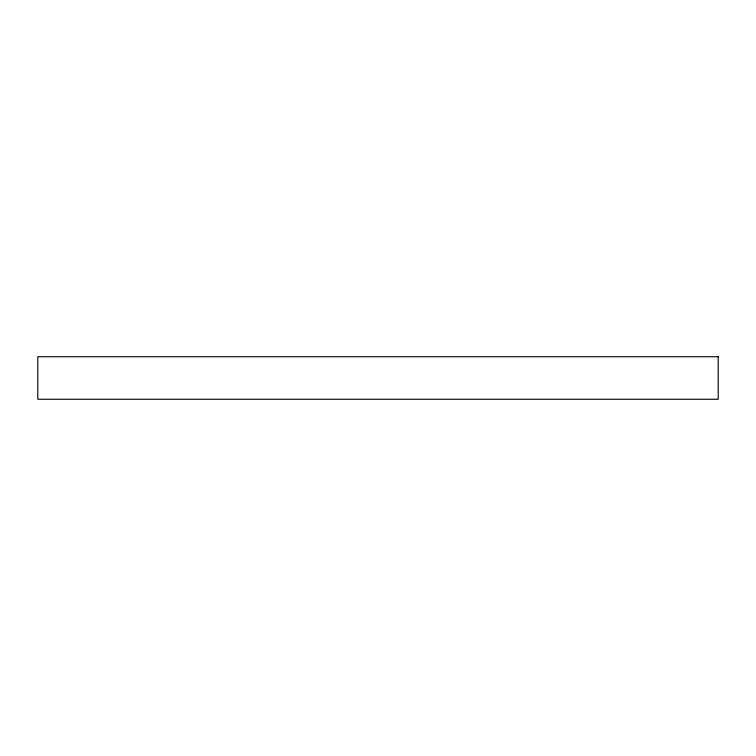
<?xml version="1.0" encoding="UTF-8"?>
<svg xmlns="http://www.w3.org/2000/svg" width="756" height="756" viewBox="0 0 756 756"><rect width="100%" height="100%" fill="white"/><g stroke="black" fill="none" stroke-linecap="round" stroke-linejoin="round"><path stroke-width="1.13" d="M718.2 356.737L37.8 356.737L37.8 399.262L718.2 399.262L718.2 356.737"/></g></svg>
